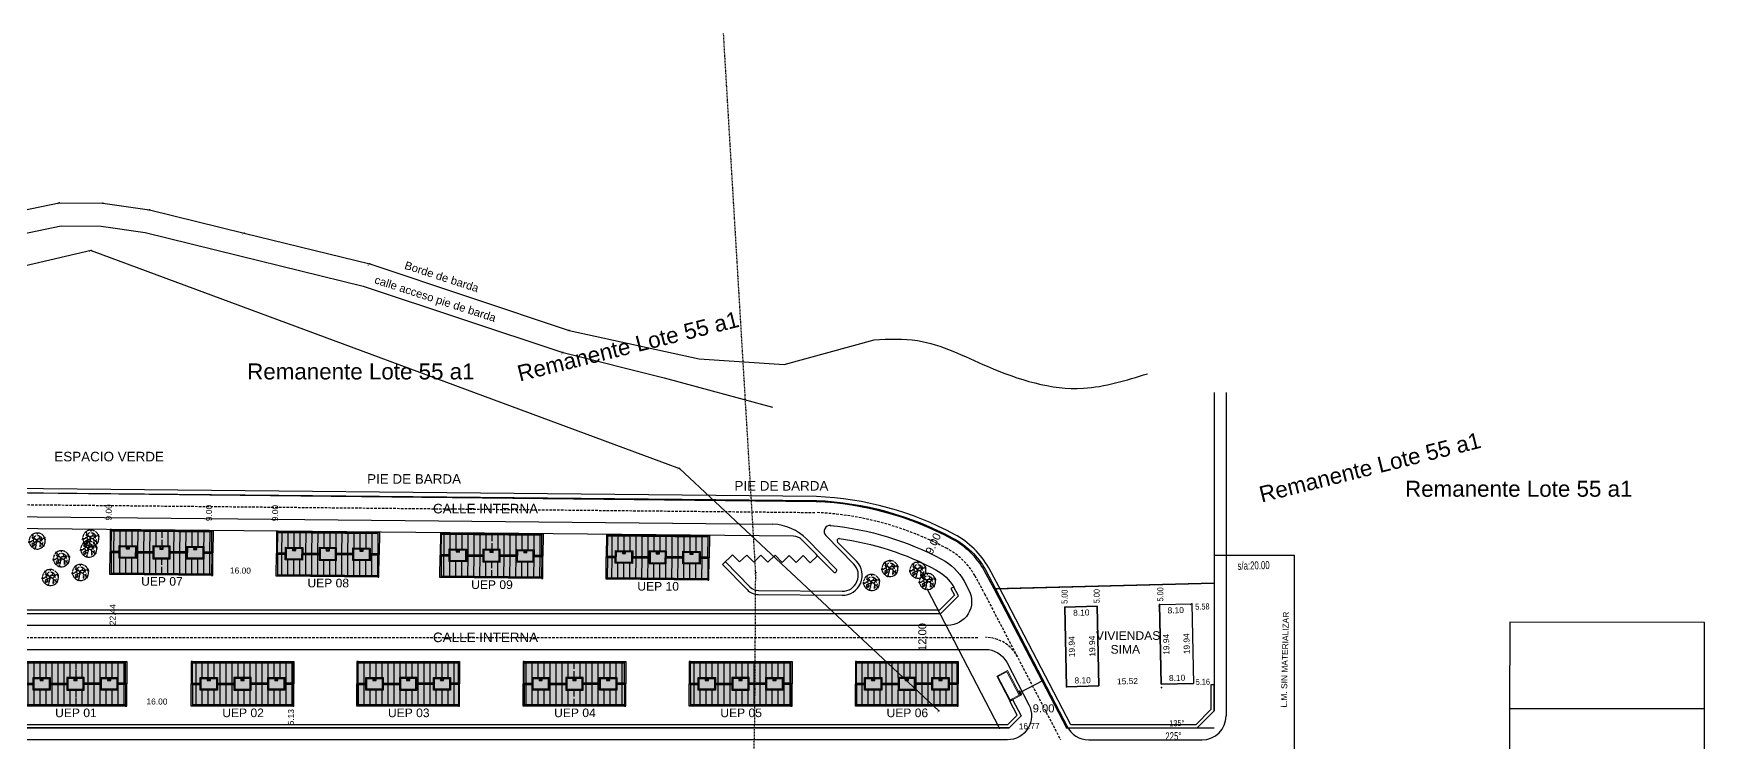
# Model space of a CAD drawing. Header units: millimetres. Extents: x -129 to 3172, y -143 to 919.
# Drawn here: x 1818.8 to 2236.5, y 741.6 to 919.1 of the extents above; entities that cross this region are included whole.
import ezdxf
from ezdxf.enums import TextEntityAlignment as Align

# ---------------------------------------------------------------- set-up
doc = ezdxf.new("R2010")
doc.units = ezdxf.units.MM
doc.header["$LTSCALE"] = 0.1
doc.linetypes.add('DASHDOT', pattern=[25.4, 12.7, -6.35, 0, -6.35])
doc.linetypes.add('HIDDEN', pattern=[9.525, 6.35, -3.175])
for name, color, linetype in [('00 LOTES', 2, 'Continuous'), ('00 LOTES TEXTO', 4, 'Continuous'), ('01', 1, 'Continuous'), ('02', 2, 'Continuous'), ('03', 3, 'Continuous'), ('04', 5, 'Continuous'), ('ACOTACIONES_EDIFICACION', 130, 'Continuous'), ('APOYO', 1, 'Continuous'), ('CALLE_EXISTENTE', 40, 'Continuous'), ('CALLES INTERNAS', 1, 'Continuous'), ('DIBUJO', 7, 'Continuous'), ('EDIFICIO', 44, 'Continuous'), ('LINEA_TENSION', 200, 'Continuous'), ('MOJONES_ENCONTRADOS', 50, 'Continuous'), ('NOMEPUNTO', 7, 'Continuous'), ('PIE_BARDA', 160, 'Continuous'), ('PLANO', 7, 'Continuous'), ('PUNTI', 7, 'Continuous')]:
    doc.layers.add(name, color=color, linetype=linetype)
doc.styles.add('ARIAL', font='arial.ttf')
doc.styles.get("Standard").update_dxf_attribs({"font": 'arial.ttf'})
pattern_1 = [(90, (1808.4352, 457.331), (-1.5, 9e-17), [])]

# ---------------------------------------------------------------- blocks, each defined once
blk = doc.blocks.new('planta de techos')
at = {"true_color": 0x9fc6b6}
blk.add_hatch(color=253, dxfattribs=at).paths.add_polyline_path([(0.22, 11.14), (25.92, 11.14), (25.92, -0.1), (0.22, -0.1)])
at = {"layer": '01'}
h = blk.add_hatch(dxfattribs=at)
h.set_pattern_fill('_USER', color=251, scale=1.5, angle=90, style=0, pattern_type=0)
h.set_pattern_definition(pattern_1)
h.paths.add_polyline_path([(6.49, 7.36), (2.77, 7.36), (2.77, 7.11), (6.49, 7.11)], flags=17)
h.paths.add_polyline_path([(14.93, 7.36), (11.21, 7.36), (11.21, 7.11), (14.93, 7.11)], flags=17)
h.paths.add_polyline_path([(23.37, 7.36), (19.65, 7.36), (19.65, 7.11), (23.37, 7.11)], flags=17)
h.paths.add_polyline_path([(25.62, 10.81), (0.52, 10.81), (0.52, 5.69), (2.47, 5.69), (2.47, 7.11), (2.77, 7.11), (2.77, 7.36), (6.49, 7.36), (6.49, 7.11), (6.79, 7.11), (6.79, 5.69), (10.91, 5.69), (10.91, 7.11), (11.21, 7.11), (11.21, 7.36), (14.93, 7.36), (14.93, 7.11), (15.23, 7.11), (15.23, 5.69), (19.35, 5.69), (19.35, 7.11), (19.65, 7.11), (19.65, 7.36), (23.37, 7.36), (23.37, 7.11), (23.67, 7.11), (23.67, 5.69), (25.62, 5.69)])
h.paths.add_polyline_path([(13.4, 8.95), (13.24, 8.95), (13.24, 8.65), (13.07, 8.65), (12.9, 8.65), (12.9, 8.95), (12.74, 8.95), (13.07, 9.28)], flags=16)
h = blk.add_hatch(dxfattribs=at)
h.set_pattern_fill('_USER', color=251, scale=1.5, angle=90, style=0, pattern_type=0)
h.set_pattern_definition(pattern_1)
h.paths.add_polyline_path([(13.4, 2.09), (13.24, 2.09), (13.24, 2.39), (13.07, 2.39), (12.9, 2.39), (12.9, 2.09), (12.74, 2.09), (13.07, 1.76)], flags=0)
h.paths.add_polyline_path([(25.62, 5.35), (23.67, 5.35), (23.67, 3.93), (19.35, 3.93), (19.35, 5.35), (15.23, 5.35), (15.23, 3.93), (10.91, 3.93), (10.91, 5.35), (6.79, 5.35), (6.79, 3.93), (2.47, 3.93), (2.47, 5.35), (0.52, 5.35), (0.52, 0.23), (25.62, 0.23)])
h.paths.add_polyline_path([(12.74, 2.09), (12.9, 2.09), (12.9, 2.39), (13.07, 2.39), (13.24, 2.39), (13.24, 2.09), (13.4, 2.09), (13.07, 1.76)], flags=0)
h.paths.add_polyline_path([(13.4, 2.09), (13.24, 2.09), (13.24, 2.39), (13.07, 2.39), (12.9, 2.39), (12.9, 2.09), (12.74, 2.09), (13.07, 1.76)], flags=16)
for p, q in [((0.22, 11.14), (25.92, 11.14)), ((0.52, 10.81), (25.62, 10.81)), ((0.52, 5.69), (2.47, 5.69)), ((0.52, 5.35), (2.47, 5.35)), ((6.79, 5.69), (10.91, 5.69)), ((6.79, 5.35), (10.91, 5.35)), ((19.35, 5.69), (15.23, 5.69)), ((19.35, 5.35), (15.23, 5.35)), ((25.62, 5.69), (23.67, 5.69)), ((25.62, 5.35), (23.67, 5.35)), ((25.62, 0.23), (0.52, 0.23)), ((25.92, -0.1), (0.22, -0.1))]:
    blk.add_line(p, q, dxfattribs=at)
at = {"layer": '01', "color": 252}
for p, q in [((0.52, 11.07), (25.62, 11.07)), ((0.52, 10.98), (25.62, 10.98)), ((0.52, 10.92), (1.02, 10.92)), ((1.17, 10.92), (24.97, 10.92)), ((25.12, 10.92), (25.62, 10.92)), ((1.02, 0.12), (0.52, 0.12)), ((25.62, 0.06), (0.52, 0.06)), ((24.97, 0.12), (1.17, 0.12)), ((25.62, 0.12), (25.12, 0.12)), ((25.62, -0.03), (0.52, -0.03))]:
    blk.add_line(p, q, dxfattribs=at)
at = {"layer": '01'}
for points in [[(4.22, 6.86), (4.22, 6.36), (5.04, 6.36), (5.04, 6.86)], [(4.22, 6.36), (4.43, 6.61), (4.22, 6.86)], [(4.43, 6.61), (4.83, 6.61)], [(5.04, 6.36), (4.83, 6.61), (5.04, 6.86)], [(12.66, 6.86), (12.66, 6.36), (13.48, 6.36), (13.48, 6.86)], [(12.66, 6.36), (12.87, 6.61), (12.66, 6.86)], [(12.87, 6.61), (13.27, 6.61)], [(13.48, 6.36), (13.27, 6.61), (13.48, 6.86)], [(21.1, 6.86), (21.1, 6.36), (21.92, 6.36), (21.92, 6.86)], [(21.1, 6.36), (21.31, 6.61), (21.1, 6.86)], [(21.31, 6.61), (21.71, 6.61)], [(21.92, 6.36), (21.71, 6.61), (21.92, 6.86)]]:
    blk.add_lwpolyline(points, dxfattribs=at)
at = {"layer": '01', "ltscale": 0.01}
for centre in [(1.1, 10.9), (25.04, 10.9), (1.1, 0.14), (25.04, 0.14)]:
    blk.add_circle(centre, 0.075, dxfattribs=at)
at = {"layer": '02'}
for p, q in [((0.22, 5.52), (2.47, 5.52)), ((6.79, 5.52), (10.91, 5.52)), ((19.35, 5.52), (15.23, 5.52)), ((25.92, 5.52), (23.67, 5.52))]:
    blk.add_line(p, q, dxfattribs=at)
for points in [[(0.22, 5.52), (0.52, 5.52), (0.52, 11.14), (0.22, 11.14)], [(25.92, 5.52), (25.62, 5.52), (25.62, 11.14), (25.92, 11.14)], [(0.22, 5.52), (0.52, 5.52), (0.52, -0.1), (0.22, -0.1)], [(25.92, 5.52), (25.62, 5.52), (25.62, -0.1), (25.92, -0.1)]]:
    blk.add_lwpolyline(points, close=True, dxfattribs=at)
at = {"layer": '03'}
for points in [[(6.79, 7.11), (6.79, 7.11), (6.79, 3.93), (2.47, 3.93), (2.47, 7.11), (2.47, 7.11)], [(6.54, 6.86), (6.54, 4.18), (2.72, 4.18), (2.72, 6.86)], [(10.91, 7.11), (10.91, 7.11), (10.91, 3.93), (15.23, 3.93), (15.23, 7.11), (15.23, 7.11)], [(11.16, 6.86), (11.16, 4.18), (14.98, 4.18), (14.98, 6.86)], [(23.67, 7.11), (23.67, 7.11), (23.67, 3.93), (19.35, 3.93), (19.35, 7.11), (19.35, 7.11)], [(23.42, 6.86), (23.42, 4.18), (19.6, 4.18), (19.6, 6.86)]]:
    blk.add_lwpolyline(points, close=True, dxfattribs=at)
blk = doc.blocks.new('Arpln016')
at = {"color": 0}
for p, q in [((-0.49, 0.28), (-0.56, 0.35)), ((-0.52, 0.28), (-0.56, 0.3)), ((-0.41, 0.3), (-0.53, 0.42)), ((-0.42, 0.28), (-0.53, 0.36)), ((-0.42, 0.38), (-0.46, 0.44)), ((-0.41, 0.41), (-0.44, 0.45)), ((0.11, 0.63), (0.11, 0.57)), ((0.15, 0.63), (0.13, 0.53)), ((0.18, 0.64), (0.14, 0.47)), ((0.22, 0.59), (0.19, 0.53)), ((0.44, 0.47), (0.32, 0.35)), ((0.38, 0.49), (0.35, 0.47)), ((0.4, 0.47), (0.35, 0.42)), ((0.45, 0.44), (0.39, 0.38)), ((0.45, 0.41), (0.43, 0.39)), ((0.69, 0.06), (0.49, 0.04)), ((0.67, 0.04), (0.53, 0.02)), ((0.67, -0.01), (0.55, 0.01)), ((0.64, 0.09), (0.57, 0.08)), ((0.62, 0.12), (0.59, 0.12)), ((-0.58, -0.12), (-0.67, -0.14)), ((-0.55, -0.19), (-0.65, -0.18)), ((-0.49, -0.23), (-0.64, -0.29)), ((-0.59, -0.1), (-0.62, -0.1)), ((-0.53, -0.15), (-0.62, -0.17)), ((-0.53, -0.21), (-0.61, -0.24)), ((-0.53, -0.28), (-0.58, -0.29)), ((-0.03, -0.64), (-0.03, -0.61)), ((-0.02, -0.67), (-0.02, -0.59)), ((0.01, -0.68), (0.01, -0.52)), ((0.02, -0.65), (0.02, -0.61)), ((0.05, -0.65), (0.05, -0.6)), ((0.44, -0.54), (0.31, -0.39)), ((0.37, -0.54), (0.34, -0.49)), ((0.39, -0.54), (0.35, -0.46)), ((0.44, -0.49), (0.39, -0.44)), ((0.46, -0.46), (0.43, -0.43)), ((0.65, -0.04), (0.6, -0.03)), ((0.62, -0.07), (0.61, -0.07))]:
    blk.add_line(p, q, dxfattribs=at)
for points in [[(-0.4, 0.21), (-0.42, 0.16), (-0.45, 0.11), (-0.47, 0.1)], [(0.01, 0.01), (-0.04, 0), (-0.1, 0.02), (-0.16, 0.04), (-0.21, 0.09), (-0.26, 0.14), (-0.31, 0.18), (-0.35, 0.23), (-0.41, 0.21), (-0.44, 0.19)], [(-0.35, 0.23), (-0.4, 0.24), (-0.41, 0.25)], [(-0.18, 0.03), (-0.23, 0), (-0.26, -0.05), (-0.31, -0.07), (-0.36, -0.03), (-0.39, -0.03)], [(-0.24, 0.35), (-0.29, 0.4), (-0.29, 0.41)], [(-0.23, 0.12), (-0.22, 0.18), (-0.21, 0.23), (-0.22, 0.29), (-0.27, 0.32), (-0.27, 0.32)], [(-0.22, 0.29), (-0.2, 0.35), (-0.2, 0.42), (-0.23, 0.45)], [(0, -0.02), (-0.03, -0.02), (-0.08, 0), (-0.13, 0.01), (-0.18, 0.04), (-0.22, 0.09), (-0.23, 0.13)], [(0.03, 0.04), (0.04, 0.09), (0.05, 0.14), (0.07, 0.19), (0.1, 0.24), (0.1, 0.29), (0.1, 0.34), (0.11, 0.35)], [(0.03, 0.04), (0.08, 0.07), (0.13, 0.09), (0.18, 0.1), (0.23, 0.11), (0.24, 0.13)], [(0.03, 0.04), (0.03, 0.04)], [(0.04, 0.02), (0.07, 0.04), (0.12, 0.06), (0.17, 0.09), (0.23, 0.11), (0.26, 0.16), (0.25, 0.21), (0.26, 0.26), (0.26, 0.31), (0.31, 0.33), (0.34, 0.36)], [(0.04, 0.02), (0.06, -0.03), (0.08, -0.08), (0.12, -0.13), (0.17, -0.15), (0.22, -0.15), (0.27, -0.16), (0.3, -0.22), (0.31, -0.27), (0.33, -0.33), (0.37, -0.32)], [(0.08, 0.32), (0.12, 0.37), (0.14, 0.43), (0.13, 0.48), (0.13, 0.49)], [(0.1, 0.25), (0.16, 0.27), (0.23, 0.3), (0.27, 0.35), (0.29, 0.4)], [(0.23, 0.1), (0.26, 0.05), (0.29, -0.02), (0.35, -0.04), (0.41, -0.03), (0.44, 0.02), (0.49, 0.04), (0.5, 0.05)], [(0.26, 0.16), (0.31, 0.17), (0.36, 0.17), (0.41, 0.19), (0.38, 0.24), (0.42, 0.29), (0.42, 0.29)], [(0.31, 0.34), (0.37, 0.33), (0.39, 0.32)], [(-0.4, -0.11), (-0.41, -0.16), (-0.43, -0.19)], [(-0.38, -0.21), (-0.42, -0.19)], [(0.03, -0.01), (0.02, -0.06), (0.03, -0.11), (-0.01, -0.16), (-0.07, -0.18), (-0.12, -0.19), (-0.17, -0.19), (-0.22, -0.18), (-0.28, -0.16), (-0.33, -0.17), (-0.37, -0.21), (-0.39, -0.25)], [(-0.31, -0.07), (-0.31, -0.12), (-0.33, -0.18), (-0.33, -0.23), (-0.34, -0.28), (-0.35, -0.3)], [(-0.11, -0.19), (-0.16, -0.23), (-0.18, -0.28), (-0.2, -0.34), (-0.26, -0.34), (-0.3, -0.33)], [(-0.24, -0.34), (-0.19, -0.35), (-0.21, -0.4)], [(0, -0.02), (0.01, -0.07), (0, -0.12), (-0.06, -0.15), (-0.11, -0.18), (-0.16, -0.18), (-0.21, -0.19), (-0.22, -0.18)], [(-0.2, -0.34), (-0.17, -0.39), (-0.12, -0.4), (-0.06, -0.4), (-0.04, -0.44)], [(-0.17, -0.39), (-0.17, -0.42)], [(0.03, -0.01), (0.04, -0.06), (0.08, -0.11), (0.13, -0.15), (0.19, -0.15), (0.24, -0.16), (0.26, -0.16)], [(0.14, -0.15), (0.17, -0.21), (0.21, -0.26), (0.24, -0.31), (0.2, -0.36), (0.15, -0.39), (0.1, -0.42), (0.1, -0.45)], [(0.28, -0.02), (0.29, -0.07), (0.27, -0.13), (0.31, -0.19), (0.35, -0.24), (0.4, -0.28)]]:
    blk.add_lwpolyline(points, dxfattribs=at)
for centre, radius, start, end in [((0, -0.01), 0.622, 152.402, 184.6709), ((0, -0.01), 0.622, 83.5054, 132.0912), ((0, -0.01), 0.622, 55.3181, 66.4192), ((0, -0.01), 0.622, 16.5005, 40.702), ((0, -0.01), 0.622, 208.935, 235.868), ((0, -0.01), 0.622, 240.5954, 264.9599), ((0, -0.04), 0.0755, 269.4366, 270.2669), ((0, -0.01), 0.622, 275.1155, 302.961), ((0, -0.01), 0.622, 317.9939, 324.9207), ((0, -0.01), 0.622, 329.2549, 349.861)]:
    blk.add_arc(centre, radius, start, end, dxfattribs=at)

msp = doc.modelspace()

# ---------------------------------------------------------------- linework, layer by layer
at = {"color": 0}
for p, q in [((2014.439, 801.911), (1779.184, 804.433)), ((2058.889, 780.11), (2056.419, 784.726)), ((2113.866, 781.51), (2058.889, 780.11))]:
    msp.add_line(p, q, dxfattribs=at)
at = {"color": 4, "lineweight": 0, "flags": 128}
for points in [[(2062.78, 752.045), (2065.441, 753.429), (2062.188, 759.68), (2059.527, 758.295)], [(2062.78, 752.045), (2065.441, 753.429), (2062.188, 759.68), (2059.527, 758.295)], [(2062.873, 752.341), (2065.144, 753.523), (2062.094, 759.384), (2059.824, 758.202)], [(2062.873, 752.341), (2065.144, 753.523), (2062.094, 759.384), (2059.824, 758.202)]]:
    msp.add_lwpolyline(points, close=True, dxfattribs=at)
at = {"lineweight": 0, "elevation": 0}
for points in [[(2065.464, 754.192), (2071.032, 757.089), (2070.996, 757.157), (2065.429, 754.26)], [(2065.464, 754.192), (2071.032, 757.089), (2070.996, 757.157), (2065.429, 754.26)], [(2065.464, 754.192), (2071.032, 757.089), (2070.996, 757.157), (2065.429, 754.26)], [(2065.464, 754.192), (2071.032, 757.089), (2070.996, 757.157), (2065.429, 754.26)], [(2065.771, 753.601), (2065.541, 753.481), (2065.017, 754.489), (2065.247, 754.609)], [(2065.771, 753.601), (2065.541, 753.481), (2065.017, 754.489), (2065.247, 754.609)], [(2065.771, 753.601), (2065.541, 753.481), (2065.017, 754.489), (2065.247, 754.609)], [(2065.771, 753.601), (2065.541, 753.481), (2065.017, 754.489), (2065.247, 754.609)]]:
    msp.add_lwpolyline(points, close=True, dxfattribs=at)
at = {"color": 0}
for centre, radius, start, end in [((2010.925, 722.793), 79.196, 61.74644, 87.45664), ((2038.816, 774.731), 20.242, 29.58659, 61.69598)]:
    msp.add_arc(centre, radius, start, end, dxfattribs=at)
at = {"layer": '02'}
for points in [[(1779.191, 804.557), (2014.448, 802.215, -0.1126712), (2048.559, 792.822, -0.1454666), (2056.686, 784.873), (2059.158, 780.252), (2077.333, 745.326), (2109.626, 745.338), (2113.866, 749.578), (2113.866, 756.081), (2113.066, 756.081), (2113.079, 749.904), (2109.3, 746.125), (2078.045, 746.124), (2060.043, 780.719), (2057.562, 785.355, 0.1414242), (2049.018, 793.71, 0.1126189), (2014.492, 803.214), (1779.196, 805.557, 0.0473261)], [(1779.191, 804.557), (2014.448, 802.215, -0.1126712), (2048.559, 792.822, -0.1454666), (2056.686, 784.873), (2059.158, 780.252), (2077.333, 745.326), (2109.626, 745.338), (2113.866, 749.578), (2113.866, 756.081), (2113.066, 756.081), (2113.079, 749.904), (2109.3, 746.125), (2078.045, 746.124), (2060.043, 780.719), (2057.562, 785.355, 0.1414242), (2049.018, 793.71, 0.1126189), (2014.492, 803.214), (1779.196, 805.557, 0.0473261)], [(1779.191, 804.557), (2014.448, 802.215, -0.1126712), (2048.559, 792.822, -0.1454666), (2056.686, 784.873), (2059.158, 780.252), (2077.333, 745.326)], [(1779.191, 804.557), (2014.448, 802.215, -0.1126712), (2048.559, 792.822, -0.1454666), (2056.686, 784.873), (2059.158, 780.252), (2077.333, 745.326)]]:
    msp.add_lwpolyline(points, format="xyb", dxfattribs=at)
for points in [[(2048.077, 780.171), (2048.957, 778.526), (2045.198, 774.766), (1811.61, 774.766), (1809.078, 777.298), (1809.078, 780.461), (1808.278, 780.461), (1808.278, 776.966), (1811.278, 773.966), (2045.529, 773.966), (2049.943, 778.38), (2048.783, 780.548)], [(2048.077, 780.171), (2048.957, 778.526), (2045.198, 774.766), (1811.61, 774.766), (1809.078, 777.298), (1809.078, 780.461), (1808.278, 780.461), (1808.278, 776.966), (1811.278, 773.966), (2045.529, 773.966), (2049.943, 778.38), (2048.783, 780.548)], [(1808.278, 758.966), (1809.078, 758.966), (1809.078, 748.669), (1811.61, 746.137), (2062.279, 746.137), (2064.63, 748.488), (2062.78, 752.045), (2063.489, 752.414), (2065.611, 748.338), (2062.611, 745.338), (1811.278, 745.338), (1808.278, 748.338)], [(1808.278, 758.966), (1809.078, 758.966), (1809.078, 748.669), (1811.61, 746.137), (2062.279, 746.137), (2064.63, 748.488), (2062.78, 752.045), (2063.489, 752.414), (2065.611, 748.338), (2062.611, 745.338), (1811.278, 745.338), (1808.278, 748.338)]]:
    msp.add_lwpolyline(points, close=True, dxfattribs=at)
at = {"layer": '04'}
for points in [[(2076.579, 775.559), (2084.673, 775.765), (2085.091, 755.832), (2076.997, 755.628)], [(2100.193, 776.162), (2108.287, 776.366), (2108.705, 756.433), (2100.611, 756.229)]]:
    msp.add_lwpolyline(points, close=True, dxfattribs=at)
at = {"layer": 'APOYO', "color": 0}
for points in [[(1833.219, 864.758), (1708.809, 835.66)], [(1833.219, 864.758), (1980.206, 810.224)], [(2045.077, 749.576), (1980.206, 810.224)]]:
    msp.add_lwpolyline(points, dxfattribs=at)
at = {"layer": 'CALLE_EXISTENTE', "color": 0}
for points in [[(1653.035, 809.312), (1671.518, 816.038), (1686.118, 818.44), (1702.299, 821.102), (1720.919, 832.019), (1744.861, 844.648), (1772.308, 857.127), (1801.585, 865.908), (1825.726, 870.919), (1835.669, 870.85), (1846.697, 869.268), (1870.027, 863.466), (1901.21, 855.857), (1950.824, 839.29)], [(1950.824, 839.29), (1976.372, 832.876), (2003.492, 825.581)], [(2133.849, 788.49), (2113.866, 788.49)], [(2133.849, 788.49), (2113.866, 788.49)], [(2133.849, 788.49), (2113.866, 788.49)], [(2060.243, 745.272), (2042.114, 780.11)], [(2077.018, 745.272), (2058.889, 780.11)], [(2060.243, 745.272), (1816.395, 745.272)], [(2113.866, 745.272), (2077.018, 745.272)]]:
    msp.add_lwpolyline(points, dxfattribs=at)
at = {"layer": 'CALLES INTERNAS'}
for p, q in [((2113.866, 829.266), (2113.866, 749.578)), ((2113.866, 829.266), (2113.866, 749.578)), ((2116.866, 829.266), (2116.866, 748.338)), ((2116.866, 829.266), (2116.866, 748.338)), ((1811.338, 798.238), (2003.598, 796.325)), ((1811.338, 798.238), (2003.598, 796.325)), ((2012.046, 792.557, -0.02), (2019.418, 785.037, -0.02)), ((2012.046, 792.557, -0.02), (2019.418, 785.037, -0.02)), ((2016.803, 793.417), (2023.783, 786.299)), ((2016.803, 793.417), (2023.783, 786.299)), ((2024.498, 787), (2019.774, 791.817)), ((2024.498, 787), (2019.774, 791.817)), ((1991.013, 786.159, -0.02), (1993.512, 788.609, -0.02)), ((1991.013, 786.159, -0.02), (1993.512, 788.609, -0.02)), ((1991.013, 786.159, -0.02), (1997.143, 779.905, -0.02)), ((1991.013, 786.159, -0.02), (1997.143, 779.905, -0.02)), ((1991.728, 786.86, -0.02), (1997.858, 780.606, -0.02)), ((1991.728, 786.86, -0.02), (1997.858, 780.606, -0.02)), ((1995.262, 786.824, -0.02), (1993.512, 788.609, -0.02)), ((1995.262, 786.824, -0.02), (1993.512, 788.609, -0.02)), ((1995.262, 786.824, -0.02), (1997.047, 788.574, -0.02)), ((1995.262, 786.824, -0.02), (1997.047, 788.574, -0.02)), ((1998.798, 786.789, -0.02), (1997.047, 788.574, -0.02)), ((1998.798, 786.789, -0.02), (1997.047, 788.574, -0.02)), ((1998.798, 786.789, -0.02), (2000.583, 788.539, -0.02)), ((1998.798, 786.789, -0.02), (2000.583, 788.539, -0.02)), ((2002.333, 786.753, -0.02), (2000.583, 788.539, -0.02)), ((2002.333, 786.753, -0.02), (2000.583, 788.539, -0.02)), ((2002.333, 786.753, -0.02), (2004.118, 788.503, -0.02)), ((2002.333, 786.753, -0.02), (2004.118, 788.503, -0.02)), ((2005.868, 786.718, -0.02), (2004.118, 788.503, -0.02)), ((2005.868, 786.718, -0.02), (2004.118, 788.503, -0.02)), ((2005.868, 786.718, -0.02), (2007.653, 788.468, -0.02)), ((2005.868, 786.718, -0.02), (2007.653, 788.468, -0.02)), ((2009.403, 786.682, -0.02), (2007.653, 788.468, -0.02)), ((2009.403, 786.682, -0.02), (2007.653, 788.468, -0.02)), ((2009.403, 786.682, -0.02), (2011.188, 788.432, -0.02)), ((2009.403, 786.682, -0.02), (2011.188, 788.432, -0.02)), ((2012.938, 786.647, -0.02), (2011.188, 788.432, -0.02)), ((2012.938, 786.647, -0.02), (2011.188, 788.432, -0.02)), ((2012.938, 786.647, -0.02), (2014.723, 788.397, -0.02)), ((2012.938, 786.647, -0.02), (2014.723, 788.397, -0.02)), ((2059.228, 780.119), (2113.866, 781.51)), ((2059.228, 780.119), (2113.866, 781.51)), ((1999.96, 778.705, -0.02), (2020.878, 778.497, -0.02)), ((1999.96, 778.705, -0.02), (2020.878, 778.497, -0.02)), ((1999.97, 779.706, -0.02), (2020.888, 779.498, -0.02)), ((1999.97, 779.706, -0.02), (2020.888, 779.498, -0.02)), ((2187.748, 771.789), (2187.715, 750.168)), ((2187.748, 771.789), (2187.715, 750.168)), ((2236.462, 771.717), (2187.748, 771.789)), ((2236.462, 771.717), (2187.748, 771.789)), ((2236.43, 750.095), (2236.462, 771.717)), ((2236.43, 750.095), (2236.462, 771.717)), ((2062.611, 745.338), (2065.611, 748.338)), ((2062.611, 745.338), (2065.611, 748.338)), ((2109.626, 745.338), (2113.866, 749.578)), ((2109.626, 745.338), (2113.866, 749.578)), ((2187.715, 750.168), (2187.68, 726.475)), ((2187.715, 750.168), (2187.68, 726.475)), ((2236.43, 750.095), (2187.715, 750.168)), ((2187.715, 750.168), (2236.43, 750.095)), ((2236.43, 750.095), (2187.715, 750.168)), ((2187.715, 750.168), (2236.43, 750.095)), ((2236.419, 742.475), (2236.43, 750.095)), ((2236.419, 742.475), (2236.43, 750.095)), ((1811.278, 745.338), (2062.611, 745.338)), ((1811.278, 745.338), (2062.611, 745.338)), ((2082.522, 742.338), (2110.866, 742.338)), ((2082.522, 742.338), (2110.866, 742.338)), ((2236.395, 726.402), (2236.419, 742.475)), ((2236.395, 726.402), (2236.419, 742.475))]:
    msp.add_line(p, q, dxfattribs=at)
at = {"layer": 'CALLES INTERNAS', "linetype": 'HIDDEN'}
msp.add_line((1811.278, 767.966), (2054.866, 767.966), dxfattribs=at)
msp.add_line((1811.278, 767.966), (2054.866, 767.966), dxfattribs=at)
msp.add_lwpolyline([(1779.161, 801.549), (2014.366, 799.207, -0.1125414), (2047.145, 790.166, -0.1452822), (2054.045, 783.431), (2056.497, 778.848), (2075.497, 742.338)], format="xyb", dxfattribs=at)
msp.add_lwpolyline([(1779.161, 801.549), (2014.366, 799.207, -0.1125414), (2047.145, 790.166, -0.1452822), (2054.045, 783.431), (2056.497, 778.848), (2075.497, 742.338)], format="xyb", dxfattribs=at)
at = {"layer": 'CALLES INTERNAS'}
for points in [[(2017.927, 795.95, -0.0998371), (2045.736, 787.517, -0.1450462), (2051.413, 781.991), (2051.413, 781.991), (2052.587, 779.743, -0.5632853), (2047.268, 770.966), (1811.278, 770.966)], [(2017.927, 795.95, -0.0998371), (2045.736, 787.517, -0.1450462), (2051.413, 781.991), (2051.413, 781.991), (2052.587, 779.743, -0.5632853), (2047.268, 770.966), (1811.278, 770.966)], [(2020.191, 792.673, -0.0907083), (2044.328, 784.868, -0.1447253), (2048.783, 780.548), (2048.783, 780.548)], [(2020.191, 792.673, -0.0907083), (2044.328, 784.868, -0.1447253), (2048.783, 780.548), (2048.783, 780.548)], [(1811.278, 764.966), (2056.698, 764.966, -0.2797157), (2062.02, 761.736), (2067.551, 751.107, -0.5628471), (2062.229, 742.338), (1811.278, 742.338)], [(1811.278, 764.966), (2056.698, 764.966, -0.2797157), (2062.02, 761.736), (2067.551, 751.107, -0.5628471), (2062.229, 742.338), (1811.278, 742.338)]]:
    msp.add_lwpolyline(points, format="xyb", dxfattribs=at)
at = {"layer": 'CALLES INTERNAS', "elevation": -0.02}
msp.add_lwpolyline([(2014.723, 788.397), (2014.373, 788.754), (2010.823, 792.375, 0.1989124), (2008.711, 793.274), (1811.278, 795.239)], format="xyb", dxfattribs=at)
msp.add_lwpolyline([(2014.723, 788.397), (2014.373, 788.754), (2010.823, 792.375, 0.1989124), (2008.711, 793.274), (1811.278, 795.239)], format="xyb", dxfattribs=at)
msp.add_lwpolyline([(2018.703, 784.336), (2014.723, 788.397)], dxfattribs=at)
msp.add_lwpolyline([(2018.703, 784.336), (2014.723, 788.397)], dxfattribs=at)
at = {"layer": 'CALLES INTERNAS'}
msp.add_lwpolyline([(2113.866, 788.496), (2133.873, 788.496), (2133.875, 644.055), (2185.52, 648.334)], dxfattribs=at)
msp.add_lwpolyline([(2113.866, 788.496), (2133.873, 788.496), (2133.875, 644.055), (2185.52, 648.334)], dxfattribs=at)
for centre, radius, start, end in [((2002.78, 783.136, -0.02), 13.215, 45.47598, 86.44956), ((2002.78, 783.136, -0.02), 13.215, 45.47598, 86.44956), ((2017.858, 794.465), 1.487, 81.62292, 224.79108), ((2017.858, 794.465), 1.487, 81.62292, 224.79108), ((2020.14, 792.168), 0.507, 80.59808, 223.82483), ((2020.14, 792.168), 0.507, 80.59808, 223.82483), ((2020.927, 783.498, -0.02), 5.001, 269.42987, 44.42987), ((2020.927, 783.498, -0.02), 5.001, 269.42987, 44.42987), ((2020.927, 783.498, -0.02), 4, 269.42987, 44.42987), ((2020.927, 783.498, -0.02), 4, 269.42987, 44.42987), ((2019.06, 784.687, -0.02), 0.501, 224.50209, 44.35766), ((2019.06, 784.687, -0.02), 0.501, 224.50209, 44.35766), ((2000, 782.706, -0.02), 4.001, 224.42987, 269.42987), ((2000, 782.706, -0.02), 4.001, 224.42987, 269.42987), ((2000, 782.706, -0.02), 3, 224.42987, 269.42987), ((2000, 782.706, -0.02), 3, 224.42987, 269.42987), ((2110.866, 748.338), 6, 270, 359.99999), ((2110.866, 748.338), 6, 270, 359.99999), ((2082.522, 748.338), 6, 204.8584, 270), ((2082.522, 748.338), 6, 204.8584, 270)]:
    msp.add_arc(centre, radius, start, end, dxfattribs=at)
at = {"layer": 'CALLES INTERNAS', "linetype": 'HIDDEN'}
msp.add_arc((2056.698, 758.966), 9, 27.49144, 90, dxfattribs=at)
msp.add_arc((2056.698, 758.966), 9, 27.49144, 90, dxfattribs=at)
at = {"layer": 'DIBUJO', "color": 0}
msp.add_lwpolyline([(2113.866, 788.496), (2133.873, 788.496), (2133.875, 644.055), (2185.52, 648.334)], dxfattribs=at)
msp.add_lwpolyline([(2084.673, 775.765), (2076.579, 775.559), (2076.997, 755.628), (2085.091, 755.832)], close=True, dxfattribs=at)
at = {"layer": 'EDIFICIO', "color": 0}
for points in [[(2076.579, 775.559), (2084.673, 775.765)], [(2076.579, 775.561), (2076.997, 755.628)], [(2084.673, 775.765), (2085.091, 755.832)], [(2100.193, 776.162), (2108.287, 776.366)], [(2100.193, 776.162), (2100.611, 756.229)], [(2108.287, 776.366), (2108.705, 756.433)], [(2100.611, 756.229), (2108.705, 756.433)], [(2076.997, 755.628), (2085.091, 755.832)]]:
    msp.add_lwpolyline(points, dxfattribs=at)
at = {"layer": 'LINEA_TENSION', "linetype": 'DASHDOT', "ltscale": 0.25}
msp.add_lwpolyline([(1995.81, 547.9), (1996.789, 640.317), (1999.086, 748.778), (1999.292, 784.18), (1991.248, 919.054)], dxfattribs=at)
at = {"layer": 'MOJONES_ENCONTRADOS', "color": 0}
for p in [(2060.243, 745.272), (2076.99, 745.383)]:
    msp.add_point(p, dxfattribs=at)
at = {"layer": 'PIE_BARDA', "color": 0}
for points in [[(1651.07, 814.712), (1670.057, 821.62), (1685.185, 824.109), (1700.313, 826.598), (1718.124, 837.041), (1742.329, 849.808), (1770.285, 862.518), (1800.173, 871.483), (1825.156, 876.669), (1836.099, 876.592), (1847.801, 874.914), (1871.401, 869.045), (1902.804, 861.383), (1952.644, 844.74)], [(1952.644, 844.74), (1985.141, 837.633), (2006.426, 836.194), (2028.872, 842.42)]]:
    msp.add_lwpolyline(points, dxfattribs=at)
msp.add_spline([(2028.872, 842.42), (2039.74, 842.197), (2057.168, 835.779), (2081.194, 830.293), (2097.186, 833.932)], degree=3, dxfattribs=at)
at = {"layer": 'PUNTI'}
for p in [(1825.156, 876.669), (1836.099, 876.592), (1847.801, 874.914), (1871.401, 869.045), (1833.219, 864.758), (1902.804, 861.383), (1952.644, 844.74), (1951.112, 839.202), (1980.206, 810.224), (1999.292, 784.18), (2076.579, 775.559), (2100.193, 776.162), (2108.287, 776.366), (2076.997, 755.628), (2100.733, 755.44), (1999.086, 748.778), (2045.077, 749.576)]:
    msp.add_point(p, dxfattribs=at)

# ---------------------------------------------------------------- block references
at = {"linetype": 'ByBlock', "xscale": 3.230934026814514, "yscale": 3.230934026814514, "zscale": 3.230934026814514, "rotation": 180.522283586837}
for p in [(1819.695, 792.041), (1819.695, 792.041), (1833.114, 792.76), (1833.114, 792.76), (1825.745, 787.61), (1825.745, 787.61), (1832.575, 790.005), (1832.575, 790.005), (1830.511, 784.175), (1830.511, 784.175), (2032.845, 785.137), (2032.845, 785.137), (2039.834, 784.738), (2039.834, 784.738), (1822.983, 782.909, 0), (1822.983, 782.909, 0), (2028.255, 781.67), (2028.255, 781.67), (2042.231, 781.944), (2042.231, 781.944)]:
    msp.add_blockref('Arpln016', p, dxfattribs=at)
at = {"rotation": 359.4298738947405}
for p in [(1837.642, 783.836), (1879.207, 783.422, -0.02), (1920.135, 783.015), (1920.135, 783.015), (1961.675, 782.602), (1961.675, 782.602)]:
    msp.add_blockref('planta de techos', p, dxfattribs=at)
for p in [(1816.183, 750.826), (1816.183, 750.826), (1857.96, 750.826), (1857.96, 750.826), (1899.372, 750.826), (1899.372, 750.826), (1940.912, 750.826), (1940.912, 750.826), (1982.452, 750.826), (1982.452, 750.826), (2023.992, 750.826), (2023.992, 750.826)]:
    msp.add_blockref('planta de techos', p)

# ---------------------------------------------------------------- texts
at = {"lineweight": 13}
for s, height, p in [('CALLE INTERNA', 2.4, (1918.624, 798.979)), ('CALLE INTERNA', 2.4, (1918.624, 798.979)), ('UEP 07', 2.16, (1845.679, 780.893)), ('UEP 07', 2.16, (1845.679, 780.893)), ('UEP 08', 2.16, (1887.244, 780.479, -0.02)), ('UEP 08', 2.16, (1887.244, 780.479, -0.02)), ('UEP 09', 2.16, (1928.172, 780.072)), ('UEP 09', 2.16, (1928.172, 780.072)), ('UEP 10', 2.16, (1969.712, 779.658)), ('UEP 10', 2.16, (1969.712, 779.658)), ('CALLE INTERNA', 2.4, (1918.624, 766.773)), ('CALLE INTERNA', 2.4, (1918.624, 766.773)), ('VIVIENDAS', 2.16, (2084.316, 767.35)), ('VIVIENDAS', 2.16, (2084.316, 767.35)), ('SIMA', 2.16, (2087.986, 763.891)), ('SIMA', 2.16, (2087.986, 763.891)), ('UEP 01', 2.16, (1824.179, 748.013)), ('UEP 01', 2.16, (1824.179, 748.013)), ('UEP 02', 2.16, (1865.956, 748.013)), ('UEP 02', 2.16, (1865.956, 748.013)), ('UEP 03', 2.16, (1907.368, 748.013)), ('UEP 03', 2.16, (1907.368, 748.013)), ('UEP 04', 2.16, (1948.908, 748.013)), ('UEP 04', 2.16, (1948.908, 748.013)), ('UEP 05', 2.16, (1990.448, 748.013)), ('UEP 05', 2.16, (1990.448, 748.013)), ('UEP 06', 2.16, (2031.988, 748.013)), ('UEP 06', 2.16, (2031.988, 748.013))]:
    msp.add_text(s, height=height, dxfattribs=at).set_placement(p)
at = {"layer": '00 LOTES', "color": 1, "style": 'ARIAL'}
for s, rotation, p in [('9.00', 65.07595, (2043.41, 788.548)), ('12.00', 90, (2041.941, 764.564)), ('12.00', 90, (2041.941, 764.564))]:
    msp.add_text(s, height=2, rotation=rotation, dxfattribs=at).set_placement(p)
msp.add_text('9.00', height=2, dxfattribs=at).set_placement((2068.52, 749.209))
msp.add_text('9.00', height=2, dxfattribs=at).set_placement((2068.52, 749.209))
at = {"layer": '00 LOTES TEXTO', "color": 3, "ltscale": 0.5, "style": 'ARIAL'}
for s, p in [('ESPACIO VERDE', (1823.973, 811.991)), ('ESPACIO VERDE', (1823.973, 811.991)), ('PIE DE BARDA', (1902.151, 806.404)), ('PIE DE BARDA', (1902.151, 806.404)), ('PIE DE BARDA', (1993.968, 804.675))]:
    msp.add_text(s, height=2.40157, dxfattribs=at).set_placement(p)
at = {"layer": 'ACOTACIONES_EDIFICACION', "color": 0}
for s, rotation, p in [('9.00', 89.4626, (1837.56, 799.236)), ('9.00', 89.4626, (1862.617, 799.088)), ('9.00', 89.4626, (1879.164, 799.062)), ('16.00', 359.49245, (1870.493, 784.686)), ('22.44', 89.4626, (1838.561, 773.658)), ('8.10', 1.4439, (2080.664, 774.162)), ('8.10', 1.4439, (2104.278, 774.765)), ('19.94', 91.20191, (2101.901, 766.227)), ('19.94', 91.20191, (2106.997, 766.368)), ('19.94', 91.20191, (2078.287, 765.625)), ('19.94', 91.20191, (2083.383, 765.767)), ('8.10', 1.4439, (2081.006, 757.23)), ('15.52', 1.4439, (2092.218, 757.012)), ('8.10', 1.4439, (2104.62, 757.831)), ('16.00', 359.49245, (1849.635, 751.925)), ('6.13', 89.4626, (1883.121, 748))]:
    msp.add_text(s, height=1.5, rotation=rotation, dxfattribs=at).set_placement(p, align=Align.MIDDLE_CENTER)
for s, height, rotation, width, p in [('5.00', 1.5, 89.4626, 0.8, (2076.486, 778.136)), ('5.00', 1.5, 89.4626, 0.8, (2084.509, 778.274)), ('5.00', 1.5, 89.4626, 0.8, (2100.417, 778.725)), ('5.58', 1.5, 1.4439, 0.7, (2110.944, 775.675)), ('5.16', 1.5, 1.4439, 0.7, (2111.047, 756.855)), ('225°', 2, 1.4439, 0.7, (2103.7, 743.265)), ('135°', 1.5, 1.4439, 0.7, (2104.555, 746.52))]:
    msp.add_text(s, height=height, rotation=rotation, dxfattribs=dict(at, width=width)).set_placement(p, align=Align.MIDDLE_CENTER)
at = {"layer": 'CALLE_EXISTENTE', "color": 0}
for s, height, rotation, p in [('Borde de barda', 2, 342.07656, (1920.807, 858.198)), ('calle acceso pie de barda', 2, 342.07656, (1919.215, 852.672)), ('L.M. SIN MATERIALIZAR', 1.5, 88.66575, (2131.545, 762.404)), ('16.77', 1.5, 1.4439, (2067.657, 745.763))]:
    msp.add_text(s, height=height, rotation=rotation, dxfattribs=at).set_placement(p, align=Align.MIDDLE_CENTER)
msp.add_text('Remanente Lote 55 a1', height=4, rotation=360, dxfattribs=at).set_placement((1872.174, 832.491))
at = {"layer": 'CALLE_EXISTENTE', "color": 0, "width": 0.7}
msp.add_text('s/a:20.00', height=2, rotation=1.45872, dxfattribs=at).set_placement((2123.73, 785.965), align=Align.MIDDLE_CENTER)
at = {"layer": 'NOMEPUNTO'}
for s, p in [('54', (1824.669, 876.253)), ('53', (1835.612, 876.176)), ('52', (1847.314, 874.498)), ('51', (1870.914, 868.629)), ('A', (1832.732, 864.342)), ('50', (1902.317, 860.967)), ('59', (1952.157, 844.324)), ('60', (1950.625, 838.786)), ('D', (1979.719, 809.808)), ('100', (1998.805, 783.764)), ('104', (2076.092, 775.143)), ('133', (2099.706, 775.746)), ('132', (2107.8, 775.95)), ('102', (2076.51, 755.212)), ('134', (2100.247, 755.024)), ('101', (1998.599, 748.362)), ('C', (2044.59, 749.16)), ('136', (2059.756, 744.857)), ('135', (2076.504, 744.967))]:
    msp.add_text(s, height=0.2, rotation=1.85431, dxfattribs=at).set_placement(p)
at = {"layer": 'PLANO', "color": 0}
for p in [(1940.302, 831.956), (2125.735, 801.687)]:
    msp.add_text('Remanente Lote 55 a1', height=4, rotation=14.03747, dxfattribs=at).set_placement(p)
msp.add_text('Remanente Lote 55 a1', height=4, dxfattribs=at).set_placement((2161.592, 803.145))
msp.add_text('Remanente Lote 55 a1', height=4, dxfattribs=at).set_placement((2161.592, 803.145))

doc.saveas('drawing.dxf')
